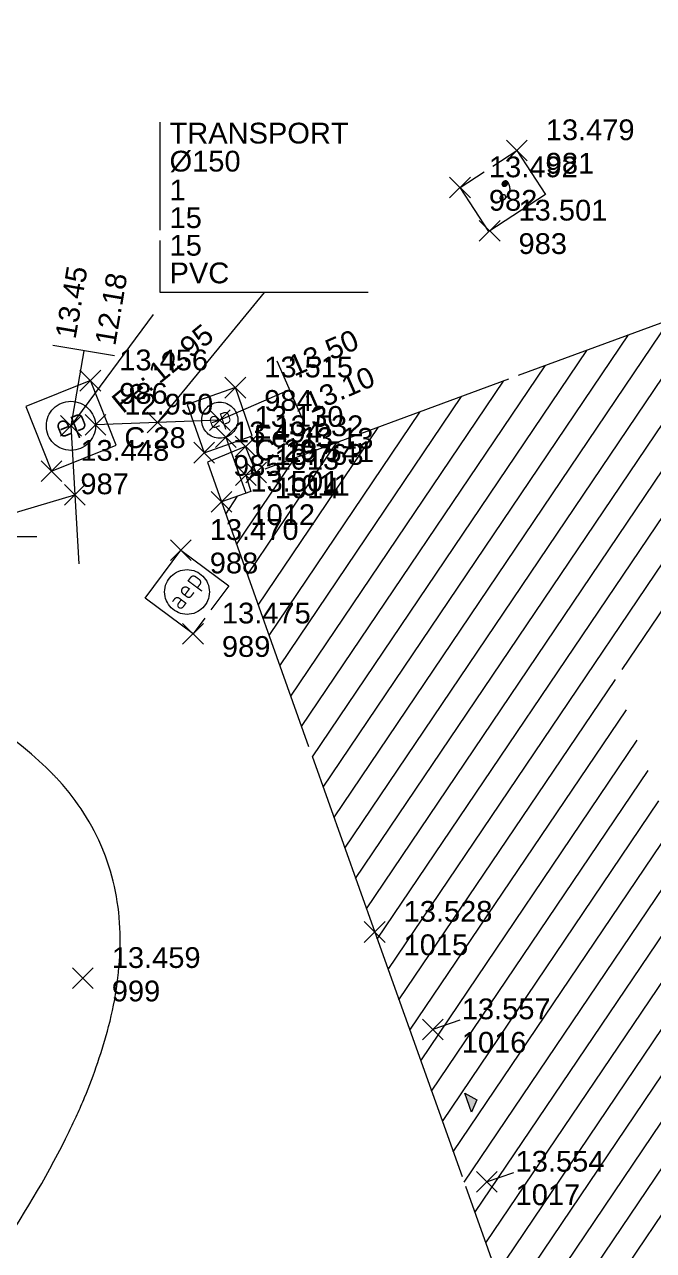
# Model space of a CAD drawing. Header units: metres. Extents: x 1223562 to 1223801, y 7191360 to 7191620.
# Drawn here: x 1223787.1 to 1223793.15, y 7191533.72 to 7191545.52 of the extents above; entities that cross this region are included whole.
import ezdxf
from ezdxf.enums import TextEntityAlignment as Align

# ---------------------------------------------------------------- set-up
doc = ezdxf.new("R2010")
doc.units = ezdxf.units.M
doc.header["$PDMODE"] = 3
doc.header["$PDSIZE"] = 0.1
for name, pattern in [('LL_0821', [0.7, 0.5, -0.2]), ('RL_1105', [2.5, 2.5, 0]), ('Socle_Continu', [2.5, 2.5, 0])]:
    doc.linetypes.add(name, pattern=pattern)
for name, color, linetype, lineweight in [('BATIH_SCS', 201, 'Socle_Continu', 13), ('EAUPO_SCS', 140, 'Socle_Continu', 13), ('JARDI_SCS', 82, 'Socle_Continu', 13), ('SIGTA_SCI', 7, 'Socle_Continu', 13), ('SIGTM_SCI', 1, 'Socle_Continu', 13), ('SIGTO_SCI', 255, 'Socle_Continu', 13), ('TELEC_SCS', 3, 'Socle_Continu', 13), ('VOIRI_SCS', 7, 'Socle_Continu', 13)]:
    doc.layers.add(name, color=color, linetype=linetype, lineweight=lineweight)
for name, color, linetype, lineweight, true_color in [('BATIM_SCS', 7, 'Socle_Continu', 13, 0xdf7fff), ('EAUPL_PSI', 5, 'Socle_Continu', 13, 0x0000ff), ('EAUPL_SCI', 5, 'Socle_Continu', 13, 0x0000ff), ('EAUPL_SCS', 5, 'Socle_Continu', 13, 0x0000ff), ('EAUPL_SCT', 5, 'Socle_Continu', 13, 0x0000ff)]:
    doc.layers.add(name, color=color, linetype=linetype, lineweight=lineweight, true_color=true_color)
doc.styles.add('Reseaux', font='arial.ttf')
doc.styles.get("Standard").update_dxf_attribs({"font": 'arial.ttf'})
doc.linetypes.add('BL_0101', pattern='A,3,-0.2,0.2,-0.381,["ep",Standard,S=0.254,R=0,X=-0.2,Y=-0.1],-0.381,0.2,-0.2', length=4.562)

# ---------------------------------------------------------------- blocks, each defined once
blk = doc.blocks.new('TP_1203')
at = {"layer": 'JARDI_SCS', "linetype": 'Socle_Continu'}
blk.add_lwpolyline([(0.37338, -0.16575, 0.034341), (0.41997, -0.08533, 0.016386), (0.43059, -0.06189, 0.033024), (0.44721, -0.01282, 0.065516), (0.45516, 0.04758, 0.004498), (0.45512, 0.05178, 0.088708), (0.4437, 0.10846, 0.001985), (0.44321, 0.10966, 0.087204), (0.41293, 0.15723, 0.010127), (0.40651, 0.16392, 0.060799), (0.36284, 0.19809, 0.037701), (0.31129, 0.22416, 0.012492), (0.2934, 0.23104, 0.034867), (0.20463, 0.25608)], format="xyb", dxfattribs=at)
at = {"layer": 'JARDI_SCS', "linetype": 'Socle_Continu', "flags": 9}
for tag, p in [('ID', (0.88907, 0.24612)), ('NATURE', (0.88907, -0.07516)), ('FAMILLE', (0.88907, -0.39644)), ('CALQUE', (0.88907, -0.71773)), ('PCRS', (0.88907, -1.03901))]:
    blk.add_attdef(tag, p, '', height=0.2, dxfattribs=at)
blk = doc.blocks.new('YP_1521')
at = {"layer": 'SIGTO_SCI', "color": 7, "linetype": 'Socle_Continu'}
blk.add_point((0, 0), dxfattribs=at)
at = {"layer": 'SIGTA_SCI', "linetype": 'Socle_Continu'}
blk.add_attdef('ALT', (0.278, 0.099), '', height=0.2, dxfattribs=at)
at = {"layer": 'SIGTA_SCI', "linetype": 'Socle_Continu', "flags": 9}
blk.add_attdef('CALQUE_ALT', (1.69, -1.18), '', height=0.2, dxfattribs=at)
at = {"layer": 'SIGTM_SCI', "linetype": 'Socle_Continu'}
blk.add_attdef('MAT', (0.278, -0.223), '', height=0.2, dxfattribs=at)
at = {"layer": 'SIGTM_SCI', "linetype": 'Socle_Continu', "flags": 9}
blk.add_attdef('CALQUE_MAT', (1.69, -1.501), '', height=0.2, dxfattribs=at)
at = {"layer": 'SIGTO_SCI', "linetype": 'Socle_Continu', "flags": 9}
for tag, p in [('ID', (1.69, 0.105)), ('NATURE', (1.69, -0.216)), ('FAMILLE', (1.69, -0.538)), ('CALQUE', (1.69, -0.859)), ('PCRS', (1.69, -1.823))]:
    blk.add_attdef(tag, p, '', height=0.2, dxfattribs=at)
blk = doc.blocks.new('BP_0084')
at = {"layer": 'EAUPL_SCS', "linetype": 'Socle_Continu'}
blk.add_lwpolyline([(0, 0), (1, 0), (1, 1), (0, 1)], close=True, dxfattribs=at)
at = {"layer": 'EAUPL_SCS', "linetype": 'Socle_Continu', "const_width": 0.0235, "flags": 128}
for points in [[(0.464, 0.398), (0.376, 0.398, -0.424), (0.323, 0.451), (0.323, 0.54, -0.997785), (0.464, 0.54), (0.464, 0.504), (0.341, 0.504)], [(0.552, 0.292), (0.552, 0.61), (0.631, 0.61, -0.410802), (0.693, 0.548), (0.693, 0.457, -0.396178), (0.631, 0.398), (0.57, 0.398)]]:
    blk.add_lwpolyline(points, format="xyb", dxfattribs=at)
at = {"layer": 'EAUPL_SCS', "linetype": 'Socle_Continu'}
blk.add_circle((0.5, 0.5), 0.353, dxfattribs=at)
at = {"layer": 'EAUPL_SCS', "linetype": 'Socle_Continu', "flags": 9}
for tag, p in [('ID', (1.321, 1.197)), ('NATURE', (1.321, 0.875)), ('FAMILLE', (1.321, 0.554)), ('CALQUE', (1.321, 0.233)), ('PCRS', (1.321, -0.088)), ('TYPE', (1.321, -0.41))]:
    blk.add_attdef(tag, p, '', height=0.2, dxfattribs=at)
blk = doc.blocks.new('AP_0003')
at = {"layer": 'EAUPO_SCS', "linetype": 'Socle_Continu', "flags": 128}
blk.add_lwpolyline([(-0.001, 1), (0.999, 1.001), (1, 0.001), (0, 0)], close=True, dxfattribs=at)
at = {"layer": 'EAUPO_SCS', "linetype": 'Socle_Continu', "const_width": 0.0215, "flags": 128}
for points in [[(0.282, 0.597, -0.408207), (0.338, 0.54), (0.338, 0.403), (0.258, 0.403, -1.002527), (0.258, 0.5)], [(0.564, 0.403), (0.484, 0.403, -0.408864), (0.435, 0.452), (0.435, 0.533, -0.99952), (0.564, 0.533), (0.564, 0.5), (0.435, 0.5)], [(0.661, 0.307), (0.661, 0.597), (0.734, 0.597, -0.410969), (0.79, 0.54), (0.79, 0.46, -0.406349), (0.734, 0.403), (0.661, 0.403)]]:
    blk.add_lwpolyline(points, format="xyb", dxfattribs=at)
for points in [[(0.225, 0.597), (0.282, 0.597)], [(0.338, 0.5), (0.258, 0.5)]]:
    blk.add_lwpolyline(points, dxfattribs=at)
at = {"layer": 'EAUPO_SCS', "linetype": 'Socle_Continu'}
blk.add_circle((0.5, 0.5), 0.375, dxfattribs=at)
at = {"layer": 'EAUPO_SCS', "linetype": 'Socle_Continu', "flags": 9}
for tag, p in [('ID', (1.446, 1.029)), ('NATURE', (1.446, 0.708)), ('FAMILLE', (1.446, 0.386)), ('CALQUE', (1.446, 0.065)), ('PCRS', (1.446, -0.256)), ('TYPE', (1.446, -0.577))]:
    blk.add_attdef(tag, p, '', height=0.2, dxfattribs=at)
blk = doc.blocks.new('RP_1121')
at = {"layer": 'BATIM_SCS', "linetype": 'Socle_Continu'}
blk.add_hatch(color=256, dxfattribs=at).paths.add_polyline_path([(0.4376, 0.086), (0.5001, 0.1722), (0.5626, 0.0859)])
for p, q in [((0.0002, 0.276), (0, 0)), ((1, -0.0007), (1.0002, 0.2753)), ((0.4376, 0.086), (0.5001, 0.1722)), ((0.5001, 0.1722), (0.5626, 0.0859)), ((0.5626, 0.0859), (0.4376, 0.086))]:
    blk.add_line(p, q, dxfattribs=at)
at = {"layer": 'BATIM_SCS', "linetype": 'Socle_Continu', "flags": 9}
for tag, p in [('ID', (1.4315, 0.6509)), ('NATURE', (1.4315, 0.3296)), ('FAMILLE', (1.4315, 0.0083)), ('CALQUE', (1.4315, -0.313)), ('PCRS', (1.4315, -0.6343))]:
    blk.add_attdef(tag, p, '', height=0.2, dxfattribs=at)
blk = doc.blocks.new('IP_0645')
at = {"layer": 'TELEC_SCS', "linetype": 'Socle_Continu'}
h = blk.add_hatch(color=256, dxfattribs=at)
edge = h.paths.add_edge_path()
edge.add_ellipse((0.552, 0.603), major_axis=(-0.0325, 0.0325), ratio=1, start_angle=-134.959, end_angle=45.041, ccw=False)
edge.add_ellipse((0.552, 0.603), major_axis=(0.0325, 0.0325), ratio=1, start_angle=135.041, end_angle=315.041, ccw=False)
h = blk.add_hatch(color=256, dxfattribs=at)
edge = h.paths.add_edge_path()
edge.add_ellipse((0.414, 0.404), major_axis=(0.0324, 0.0324), ratio=1, start_angle=-44.959, end_angle=135.041, ccw=False)
edge.add_ellipse((0.414, 0.404), major_axis=(0.0324, 0.0324), ratio=1, start_angle=135.041, end_angle=315.041, ccw=False)
at = {"layer": 'TELEC_SCS', "linetype": 'Socle_Continu', "flags": 128}
blk.add_lwpolyline([(0, 1), (1, 1), (1, 0), (0, 0)], close=True, dxfattribs=at)
at = {"layer": 'TELEC_SCS', "linetype": 'Socle_Continu'}
for points in [[(0.413, 0.573, 0.059478), (0.388, 0.529, 0.035459), (0.378, 0.5, 0.098491)], [(0.47, 0.622, 0.070816), (0.429, 0.592, 0.035655), (0.413, 0.573, 0.098491)], [(0.55, 0.649, 0.060394), (0.492, 0.633, 0.025244), (0.47, 0.622, 0.098491)], [(0.598, 0.603, 0.098311), (0.594, 0.621, 0.098491), (0.584, 0.636, 0.098491), (0.57, 0.646, 0.098491), (0.552, 0.649, 0.098491), (0.534, 0.646, 0.098491), (0.52, 0.636, 0.098491), (0.51, 0.621, 0.098491), (0.506, 0.603, 0.000179), (0.506, 0.603, 0.098491)], [(0.506, 0.603, 0.098311), (0.51, 0.586, 0.098491), (0.52, 0.571, 0.098491), (0.534, 0.561, 0.098491), (0.552, 0.557, 0.098491), (0.57, 0.561, 0.098491), (0.584, 0.571, 0.098491), (0.594, 0.586, 0.098491), (0.598, 0.603, 0.000179), (0.598, 0.603, 0.098491)], [(0.378, 0.5, 0.062521), (0.367, 0.41, 0.003745), (0.367, 0.404, 0.098491)], [(0.46, 0.404, 0.098311), (0.457, 0.422, 0.098491), (0.447, 0.437, 0.098491), (0.432, 0.447, 0.098491), (0.414, 0.45, 0.098491), (0.397, 0.447, 0.098491), (0.382, 0.437, 0.098491), (0.372, 0.422, 0.098491), (0.369, 0.404, 0.000179), (0.369, 0.404, 0.098491)], [(0.369, 0.404, 0.098311), (0.372, 0.387, 0.098491), (0.382, 0.372, 0.098491), (0.397, 0.362, 0.098491), (0.414, 0.359, 0.098491), (0.432, 0.362, 0.098491), (0.447, 0.372, 0.098491), (0.457, 0.387, 0.098491), (0.46, 0.404, 0.000179), (0.46, 0.404, 0.098491)]]:
    blk.add_lwpolyline(points, format="xyb", dxfattribs=at)
at = {"layer": 'TELEC_SCS', "linetype": 'Socle_Continu', "flags": 9}
for tag, p in [('ID', (1.139, 0.951)), ('NATURE', (1.139, 0.63)), ('FAMILLE', (1.139, 0.309)), ('CALQUE', (1.139, -0.012)), ('PCRS', (1.139, -0.334))]:
    blk.add_attdef(tag, p, '', height=0.2, dxfattribs=at)
blk = doc.blocks.new('BP_2051')
at = {"layer": 'EAUPL_PSI', "linetype": 'Socle_Continu'}
blk.add_line((0.733, 0), (0, 0), dxfattribs=at)
at = {"layer": 'EAUPL_PSI', "linetype": 'Socle_Continu', "flags": 128}
blk.add_lwpolyline([(0.733, -0.3), (0.733, 0.3)], dxfattribs=at)
at = {"layer": 'EAUPL_PSI', "linetype": 'Socle_Continu'}
blk.add_point((0, 0), dxfattribs=at)
for tag, p in [('TAMPON', (0.824, 0.196)), ('RADIER', (0.824, -0.192))]:
    blk.add_attdef(tag, text='', height=0.2, dxfattribs=at).set_placement(p, align=Align.MIDDLE_LEFT)
at = {"layer": 'EAUPL_PSI', "linetype": 'Socle_Continu', "style": 'Reseaux', "flags": 9}
for tag, p in [('ID', (2.428, 0.07)), ('NATURE', (2.428, -0.251))]:
    blk.add_attdef(tag, p, '', height=0.2, dxfattribs=at)
at = {"layer": 'EAUPL_PSI', "linetype": 'Socle_Continu', "flags": 9}
for tag, p in [('FAMILLE', (2.428, -0.573)), ('CALQUE', (2.428, -0.894)), ('PCRS', (2.428, -1.215))]:
    blk.add_attdef(tag, p, '', height=0.2, dxfattribs=at)
blk = doc.blocks.new('BP_0095')
at = {"layer": 'EAUPL_SCI', "linetype": 'Socle_Continu'}
blk.add_point((0, 0), dxfattribs=at)
at = {"layer": 'EAUPL_SCI', "linetype": 'Socle_Continu', "insert": (0.268, 0.01), "char_height": 0.2, "attachment_point": 4}
blk.add_mtext_dynamic_manual_height_columns('\\pxql;Fe:', width=0.46273, gutter_width=1, heights=[0], dxfattribs=at)
at = {"layer": 'EAUPL_SCI', "linetype": 'Socle_Continu'}
blk.add_attdef('FE', text='', height=0.2, dxfattribs=at).set_placement((0.722, 0.01), align=Align.MIDDLE_LEFT)
at = {"layer": 'EAUPL_SCI', "linetype": 'Socle_Continu', "style": 'Reseaux', "flags": 9}
for tag, p in [('ID', (1.737, -0.12)), ('NATURE', (1.737, -0.441))]:
    blk.add_attdef(tag, p, '', height=0.2, dxfattribs=at)
at = {"layer": 'EAUPL_SCI', "linetype": 'Socle_Continu', "flags": 9}
for tag, p in [('FAMILLE', (1.737, -0.763)), ('CALQUE', (1.737, -1.084)), ('PCRS', (1.737, -1.405))]:
    blk.add_attdef(tag, p, '', height=0.2, dxfattribs=at)
blk = doc.blocks.new('*U133')
at = {"layer": 'EAUPL_SCI', "linetype": 'Socle_Continu'}
blk.add_line((-1.365, -0.403), (0, 0), dxfattribs=at)
at = {"layer": 'EAUPL_SCI', "linetype": 'Socle_Continu', "flags": 128}
blk.add_lwpolyline([(-0.365, -0.403), (-2.365, -0.403), (-2.365, 1.235)], dxfattribs=at)
at = {"layer": 'EAUPL_SCI', "linetype": 'Socle_Continu'}
blk.add_point((0, 0), dxfattribs=at)
at = {"layer": 'EAUPL_SCI', "linetype": 'Socle_Continu', "flags": 9}
for tag, p in [('ID', (2.47, 1.418)), ('NATURE', (2.47, 1.097)), ('FAMILLE', (2.47, 0.776)), ('CALQUE', (2.47, 0.454))]:
    blk.add_attdef(tag, p, '', height=0.2, dxfattribs=at)
at = {"layer": 'EAUPL_SCI', "linetype": 'Socle_Continu'}
for tag, p in [('TYPE', (-2.277, 1.03)), ('DIAM', (-2.277, 0.76)), ('NBR', (-2.277, 0.481)), ('LARG', (-2.277, 0.216)), ('HAUT', (-2.277, -0.05)), ('MATER', (-2.277, -0.316))]:
    blk.add_attdef(tag, p, '', height=0.2, dxfattribs=at)
blk = doc.blocks.new('*U134')
at = {"layer": 'EAUPL_SCI', "linetype": 'Socle_Continu'}
blk.add_line((1.026, 1.254), (0, 0), dxfattribs=at)
at = {"layer": 'EAUPL_SCI', "linetype": 'Socle_Continu', "flags": 128}
blk.add_lwpolyline([(2.026, 1.254), (0.026, 1.254), (0.026, 2.892)], dxfattribs=at)
at = {"layer": 'EAUPL_SCI', "linetype": 'Socle_Continu'}
blk.add_point((0, 0), dxfattribs=at)
for tag, p in [('TYPE', (0.115, 2.687)), ('DIAM', (0.115, 2.417)), ('NBR', (0.115, 2.139)), ('LARG', (0.115, 1.873)), ('HAUT', (0.115, 1.607)), ('MATER', (0.115, 1.341))]:
    blk.add_attdef(tag, p, '', height=0.2, dxfattribs=at)
at = {"layer": 'EAUPL_SCI', "linetype": 'Socle_Continu', "flags": 9}
for tag, p in [('ID', (2.47, 1.418)), ('NATURE', (2.47, 1.097)), ('FAMILLE', (2.47, 0.776)), ('CALQUE', (2.47, 0.454))]:
    blk.add_attdef(tag, p, '', height=0.2, dxfattribs=at)

msp = doc.modelspace()

# ---------------------------------------------------------------- hatches: boundary and pattern name
at = {"layer": 'BATIH_SCS', "linetype": 'Socle_Continu'}
h = msp.add_hatch(dxfattribs=at)
h.set_pattern_fill('RL_1107', color=256, angle=11, pattern_type=2)
h.set_pattern_definition([(56, (0, 0), (-0.207259393139, 0.139798225868), [])])
h.paths.add_polyline_path([(1223792.759, 7191539.281), (1223792.934, 7191539.346), (1223795.261, 7191540.206), (1223800.675, 7191542.208), (1223797.834, 7191550.129), (1223795, 7191549.147), (1223796.259, 7191545.515), (1223796.746, 7191544.185), (1223796.911, 7191543.738), (1223796.79, 7191543.866), (1223796.697, 7191543.792), (1223796.631, 7191543.91), (1223789.325, 7191541.211), (1223789.225, 7191541.185), (1223789.274, 7191541.027), (1223788.991, 7191540.927), (1223790.465, 7191536.786), (1223791.674, 7191533.401), (1223793.572, 7191528.006), (1223793.633, 7191527.83), (1223795.605, 7191522.406), (1223795.673, 7191522.218), (1223794.298, 7191521.715), (1223793.232, 7191521.326), (1223792.42, 7191521.012), (1223791.92, 7191520.832), (1223790.972, 7191520.473), (1223788.01, 7191519.398), (1223790.361, 7191512.687), (1223790.7, 7191511.735), (1223792.431, 7191506.866), (1223794.727, 7191500.443), (1223794.788, 7191500.442), (1223794.855, 7191500.207), (1223794.805, 7191500.177), (1223796.497, 7191495.407), (1223799.325, 7191496.41), (1223791.813, 7191517.587), (1223799.515, 7191520.428)])
h.paths.add_polyline_path([(1223795.079, 7191521.862), (1223795.042, 7191521.711), (1223794.915, 7191521.802)], flags=16)
h.paths.add_polyline_path([(1223792.908, 7191521.108), (1223792.888, 7191521.008), (1223792.807, 7191521.069)], flags=16)
h.paths.add_polyline_path([(1223791.535, 7191520.594), (1223791.507, 7191520.491), (1223791.417, 7191520.55)], flags=16)
h.paths.add_polyline_path([(1223794.075, 7191527.972), (1223794.037, 7191528.081), (1223794.137, 7191528.055)], flags=16)
h.paths.add_polyline_path([(1223792.904, 7191531.527), (1223792.832, 7191531.725), (1223793.03, 7191531.685)], flags=16)
h.paths.add_polyline_path([(1223790.769, 7191512.291), (1223790.709, 7191512.203), (1223790.666, 7191512.32)], flags=16)
h.paths.add_polyline_path([(1223791.397, 7191535.05), (1223791.333, 7191535.234), (1223791.447, 7191535.17)], flags=16)
h.paths.add_polyline_path([(1223791.969, 7191508.55), (1223792.05, 7191508.51), (1223792.012, 7191508.428)], flags=16)
h.paths.add_polyline_path([(1223796.613, 7191544.796), (1223796.553, 7191544.962), (1223796.664, 7191544.909)], flags=16)
h.paths.add_polyline_path([(1223796.006, 7191497.231), (1223796.109, 7191497.2), (1223796.05, 7191497.111)], flags=16)
h.paths.add_polyline_path([(1223796.443, 7191496.06), (1223796.545, 7191496.029), (1223796.486, 7191495.941)], flags=16)

# ---------------------------------------------------------------- linework, layer by layer
at = {"layer": 'BATIM_SCS', "linetype": 'RL_1105'}
msp.add_polyline3d([(1223795, 7191549.147, 13.463), (1223796.259, 7191545.515, 13.514), (1223796.746, 7191544.185, 13.565), (1223796.911, 7191543.738, 13.627), (1223796.79, 7191543.866, 13.587), (1223796.697, 7191543.792, 13.585), (1223796.631, 7191543.91, 13.579), (1223789.325, 7191541.211, 13.541), (1223789.225, 7191541.185, 13.763), (1223789.274, 7191541.027, 13.534), (1223788.991, 7191540.927, 13.501), (1223790.465, 7191536.786, 13.528), (1223791.674, 7191533.401, 13.551), (1223793.572, 7191528.006, 13.527), (1223793.633, 7191527.83, 13.524), (1223795.605, 7191522.406, 13.534), (1223795.673, 7191522.218, 13.534), (1223794.298, 7191521.715, 13.51), (1223793.232, 7191521.326, 13.487), (1223792.42, 7191521.012, 13.469), (1223791.92, 7191520.832, 13.461), (1223790.972, 7191520.473, 13.454), (1223788.01, 7191519.398, 13.393), (1223790.361, 7191512.687, 13.488)], dxfattribs=at)
at = {"layer": 'EAUPL_SCT', "linetype": 'BL_0101'}
for points in [[(1223788.334, 7191542.731, 12.18), (1223787.542, 7191541.66, 12.18)], [(1223787.542, 7191541.66, 12.18), (1223787.619, 7191540.33, 12.18)], [(1223788.974, 7191541.714, 13.1), (1223787.778, 7191541.669, 12.95)], [(1223789.032, 7191541.551, 13.13), (1223789.225, 7191541.01, 13.13)]]:
    msp.add_polyline3d(points, dxfattribs=at)
at = {"layer": 'VOIRI_SCS', "linetype": 'LL_0821'}
msp.add_polyline3d([(1223789.325, 7191541.211, 13.541), (1223789.223, 7191541.461, 13.532), (1223788.855, 7191541.309, 13.495), (1223788.991, 7191540.927, 13.501)], dxfattribs=at)

# ---------------------------------------------------------------- block references
at = {"layer": 'BATIM_SCS', "linetype": 'Socle_Continu', "xscale": 1.555855648643901, "rotation": 289.4283953250255}
msp.add_blockref('RP_1121', (1223791.025, 7191535.847, 13.557), dxfattribs=at)
at = {"layer": 'EAUPL_PSI', "linetype": 'Socle_Continu'}
for p, rotation, values in [((1223787.542, 7191541.66, 13.45), 80.33895395391094, {'TAMPON': '13.45', 'RADIER': '12.18'}), ((1223788.974, 7191541.714, 13.5), 23.61290922059646, {'TAMPON': '13.50', 'RADIER': '13.10'})]:
    msp.add_blockref('BP_2051', p, dxfattribs=dict(at, rotation=rotation)).add_auto_attribs(values)
at = {"layer": 'EAUPL_SCI', "linetype": 'Socle_Continu'}
for name, p, values in [('*U134', (1223788.376, 7191541.691), {'TYPE': 'TRANSPORT', 'DIAM': 'Ø150', 'NBR': '1', 'LARG': '15', 'HAUT': '15', 'MATER': 'PVC'}), ('*U133', (1223787.58, 7191540.995), {'TYPE': 'TRANSPORT', 'DIAM': 'Ø200', 'NBR': '1', 'LARG': '20', 'HAUT': '20', 'MATER': 'PVC'})]:
    msp.add_blockref(name, p, dxfattribs=at).add_auto_attribs(values)
for p, rotation, values in [((1223787.778, 7191541.669, 12.95), 39.36528235410756, {'FE': '12.95'}), ((1223789.032, 7191541.551, 13.13), 359.0691682432211, {'FE': '13.13'})]:
    msp.add_blockref('BP_0095', p, dxfattribs=dict(at, rotation=rotation)).add_auto_attribs(values)
at = {"layer": 'EAUPL_SCS', "linetype": 'Socle_Continu'}
for p, xscale, yscale, rotation in [((1223787.355, 7191541.224, 13.448), 0.6701504402551965, 0.6701504402551965, 21.76940273120931), ((1223788.824, 7191541.401, 13.494), 0.4911566116519899, 0.4911566116519899, 19.38736861258322)]:
    msp.add_blockref('BP_0084', p, dxfattribs=dict(at, xscale=xscale, yscale=yscale, rotation=rotation))
at = {"layer": 'EAUPO_SCS', "linetype": 'Socle_Continu', "xscale": 0.5743884029576953, "yscale": 0.5743884029576953, "rotation": 53.20529944790649}
msp.add_blockref('AP_0003', (1223788.717, 7191539.658, 13.475), dxfattribs=at)
at = {"layer": 'JARDI_SCS', "linetype": 'Socle_Continu', "xscale": 13.9164002376114, "yscale": 13.9164002376114}
msp.add_blockref('TP_1203', (1223781.681, 7191536.054, 13.373), dxfattribs=at)
at = {"layer": 'SIGTO_SCI', "linetype": 'Socle_Continu'}
for p, values in [((1223791.833, 7191544.311, 13.479), {'ALT': '13.479', 'MAT': '981'}), ((1223791.286, 7191543.954, 13.492), {'ALT': '13.492', 'MAT': '982'}), ((1223791.571, 7191543.537, 13.501), {'ALT': '13.501', 'MAT': '983'}), ((1223787.729, 7191542.095, 13.456), {'ALT': '13.456', 'MAT': '986'}), ((1223789.124, 7191542.027, 13.515), {'ALT': '13.515', 'MAT': '984'}), ((1223787.778, 7191541.669, 12.95), {'ALT': '12.950', 'MAT': 'C.28'}), ((1223789.032, 7191541.551, 13.13), {'ALT': '13.130', 'MAT': 'C.29'}), ((1223788.824, 7191541.401, 13.494), {'ALT': '13.494', 'MAT': '985'}), ((1223789.223, 7191541.461, 13.532), {'ALT': '13.532', 'MAT': '1013'}), ((1223787.355, 7191541.224, 13.448), {'ALT': '13.448', 'MAT': '987'}), ((1223789.225, 7191541.185, 13.763), {'ALT': '13.763', 'MAT': '1014'}), ((1223789.325, 7191541.211, 13.541), {'ALT': '13.541', 'MAT': '1011'}), ((1223788.991, 7191540.927, 13.501), {'ALT': '13.501', 'MAT': '1012'}), ((1223788.6, 7191540.462, 13.47), {'ALT': '13.470', 'MAT': '988'}), ((1223788.717, 7191539.658, 13.475), {'ALT': '13.475', 'MAT': '989'}), ((1223790.465, 7191536.786, 13.528), {'ALT': '13.528', 'MAT': '1015'}), ((1223787.657, 7191536.341, 13.459), {'ALT': '13.459', 'MAT': '999'}), ((1223791.025, 7191535.847, 13.557), {'ALT': '13.557', 'MAT': '1016'}), ((1223791.543, 7191534.38, 13.554), {'ALT': '13.554', 'MAT': '1017'})]:
    msp.add_blockref('YP_1521', p, dxfattribs=at).add_auto_attribs(values)
at = {"layer": 'TELEC_SCS', "linetype": 'Socle_Continu', "xscale": 0.6528, "yscale": 0.5055024147248446, "zscale": 0.6012875160281248, "rotation": 213.1072443921436}
msp.add_blockref('IP_0645', (1223791.833, 7191544.311, 13.479), dxfattribs=at)

doc.saveas('drawing.dxf')
